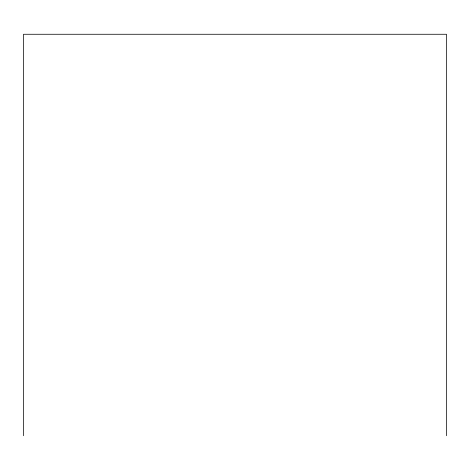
<?xml version="1.0" encoding="UTF-8"?>
<svg xmlns="http://www.w3.org/2000/svg" width="470" height="470" viewBox="0 0 470 470"><rect width="100%" height="100%" fill="white"/><g stroke="black" fill="none" stroke-linecap="round" stroke-linejoin="round"><path stroke-width="0.7" d="M446.5 435.731L446.5 34.269L23.5 34.269L23.5 435.731"/></g></svg>
